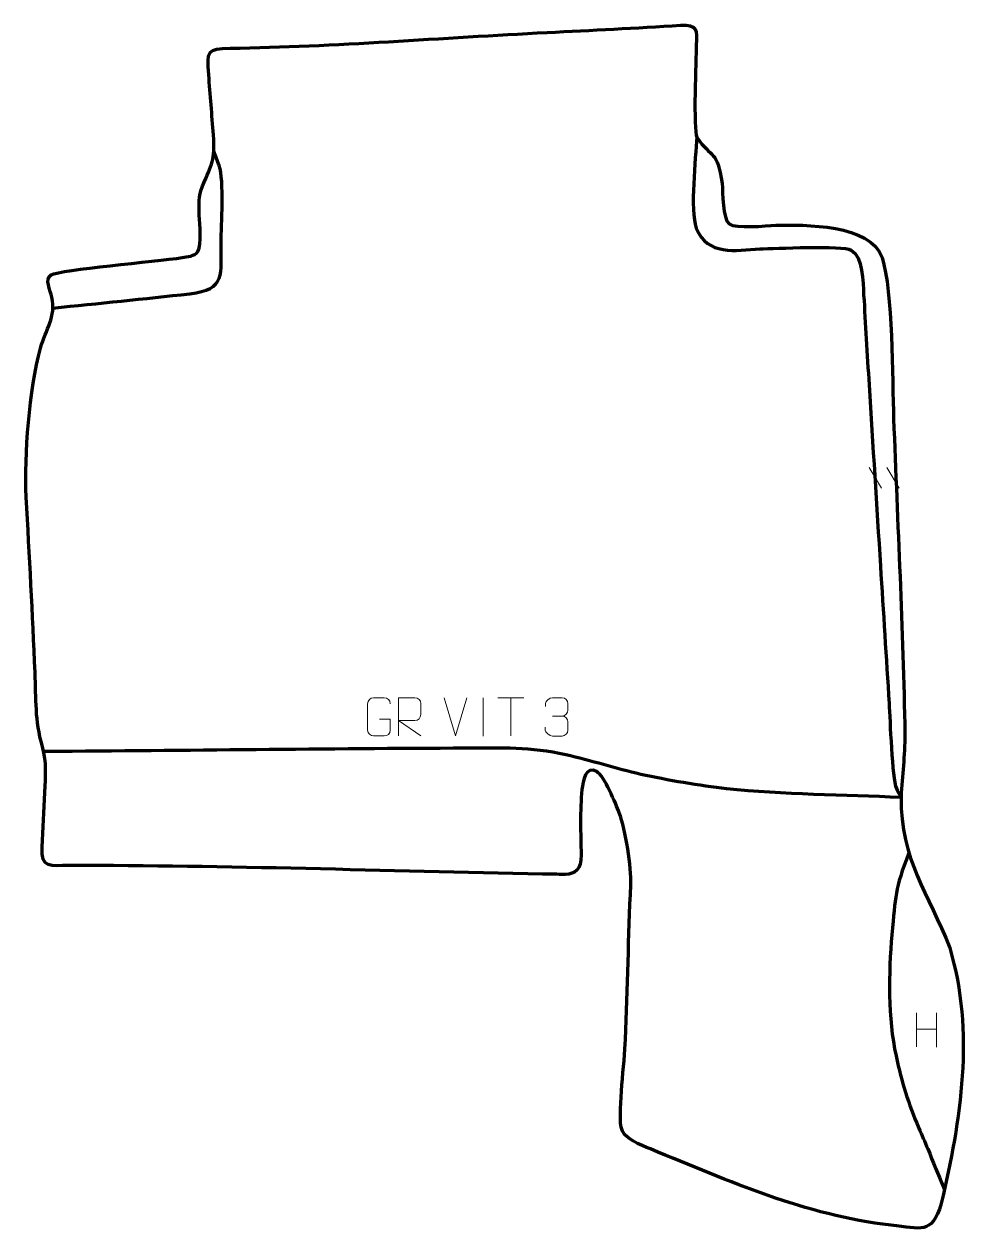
# Model space of a CAD drawing. Header units: millimetres. Extents: x -496 to 125, y -26 to 765.
import ezdxf

# ---------------------------------------------------------------- set-up
doc = ezdxf.new("R2010")
doc.units = ezdxf.units.MM
doc.header["$MEASUREMENT"] = 0
doc.layers.add('layer 2', color=7, linetype='Continuous')
doc.layers.add('layer 3', color=7, linetype='Continuous')

msp = doc.modelspace()

# ---------------------------------------------------------------- linework, layer by layer
at = {"layer": 'layer 2', "color": 140, "lineweight": 158}
for points, knots in [([(-56.8691, 691.3852), (-57.6301, 677.3142), (-61.3885, 643.9178), (-57.1825, 631.952), (-57.1825, 631.952), (-49.9692, 613.7188), (-31.6789, 617.4642), (-15.5841, 618.3337), (-15.5841, 618.3337), (-6.2815, 618.7616), (38.3776, 620.6845), (43.897, 617.6443), (43.897, 617.6443), (51.8642, 613.2557), (51.5082, 596.6082), (52.0645, 588.3941), (52.0645, 588.3941), (52.7135, 578.8111), (53.1513, 569.2291), (53.7107, 559.6423), (53.7107, 559.6423), (54.3384, 549.6548), (54.9661, 539.6674), (55.5938, 529.6799), (55.5938, 529.6799), (58.0732, 490.2295), (60.5527, 450.7792), (63.0321, 411.3288), (63.0321, 411.3288), (64.9152, 381.3664), (66.7983, 351.4041), (68.6814, 321.4418), (68.6814, 321.4418), (69.2978, 311.2783), (70.5363, 272.7823), (73.4637, 265.9709), (73.4637, 265.9709), (74.2679, 264.0997), (75.4112, 262.3252), (76.5053, 260.6116)], [0, 0, 0, 0, 0.09090909, 0.09090909, 0.09090909, 0.09090909, 0.18181818, 0.18181818, 0.18181818, 0.18181818, 0.27272727, 0.27272727, 0.27272727, 0.27272727, 0.36363636, 0.36363636, 0.36363636, 0.36363636, 0.45454545, 0.45454545, 0.45454545, 0.45454545, 0.54545455, 0.54545455, 0.54545455, 0.54545455, 0.63636364, 0.63636364, 0.63636364, 0.63636364, 0.72727273, 0.72727273, 0.72727273, 0.72727273, 0.81818182, 0.81818182, 0.81818182, 0.81818182, 1, 1, 1, 1]), ([(-477.1914, 579.7203), (-447.4114, 582.8957), (-417.5689, 585.6946), (-387.8203, 589.1275), (-387.8203, 589.1275), (-364.0892, 591.8659), (-367.4515, 602.0098), (-367.4653, 622.2722), (-367.4653, 622.2722), (-367.3519, 634.3111), (-365.3286, 662.7137), (-368.6459, 672.7643), (-368.6459, 672.7643), (-369.6784, 675.8922), (-370.9722, 679.0578), (-372.1639, 682.1374)], [0, 0, 0, 0, 0.2, 0.2, 0.2, 0.2, 0.4, 0.4, 0.4, 0.4, 0.6, 0.6, 0.6, 0.6, 1, 1, 1, 1]), ([(76.4999, 260.1689), (39.1992, 261.8702), (-0.4708, 261.9017), (-37.3836, 265.8943), (-37.3836, 265.8943), (-54.7227, 267.7697), (-76.2416, 271.4969), (-93.3048, 275.2904), (-93.3048, 275.2904), (-109.8165, 278.9613), (-125.8582, 284.2972), (-142.4072, 288.0186), (-142.4072, 288.0186), (-165.3882, 293.1002), (-184.0932, 292.4522), (-207.3138, 292.3482), (-207.3138, 292.3482), (-298.7611, 291.9468), (-390.2984, 290.8328), (-481.7582, 290.1221), (-481.7582, 290.1221), (-481.7582, 290.1221), (-483.2563, 290.1105), (-483.2563, 290.1105)], [0, 0, 0, 0, 0.14285714, 0.14285714, 0.14285714, 0.14285714, 0.28571429, 0.28571429, 0.28571429, 0.28571429, 0.42857143, 0.42857143, 0.42857143, 0.42857143, 0.57142857, 0.57142857, 0.57142857, 0.57142857, 0.71428571, 0.71428571, 0.71428571, 0.71428571, 1, 1, 1, 1]), ([(81.5743, 224.0516), (72.2026, 199.7815), (73.0036, 196.0205), (70.5054, 170.5717), (70.5054, 170.5717), (68.2904, 145.7533), (67.8448, 115.7929), (73.1952, 91.4491), (73.1952, 91.4491), (77.0998, 73.6837), (80.9046, 61.041), (88.0964, 44.3152), (88.0964, 44.3152), (90.0325, 39.8127), (91.9968, 35.3344), (93.8756, 30.8065), (93.8756, 30.8065), (97.3259, 22.4192), (100.7762, 14.032), (104.2265, 5.6447), (104.2265, 5.6447), (104.2265, 5.6447), (104.8016, 4.2468), (104.8016, 4.2468)], [0, 0, 0, 0, 0.14285714, 0.14285714, 0.14285714, 0.14285714, 0.28571429, 0.28571429, 0.28571429, 0.28571429, 0.42857143, 0.42857143, 0.42857143, 0.42857143, 0.57142857, 0.57142857, 0.57142857, 0.57142857, 0.71428571, 0.71428571, 0.71428571, 0.71428571, 1, 1, 1, 1])]:
    msp.add_open_spline(points, degree=3, knots=knots, dxfattribs=at)
at = {"layer": 'layer 3', "color": 242, "lineweight": 158}
msp.add_open_spline([(-142.6427, 209.9223), (-136.4937, 210.2656), (-132.2808, 212.7678), (-132.411, 222.6819), (-132.411, 222.6819), (-132.5927, 236.5107), (-133.2663, 251.7037), (-131.8771, 265.3626), (-131.8771, 265.3626), (-131.302, 271.0175), (-129.2433, 281.1471), (-122.1815, 277.0803), (-122.1815, 277.0803), (-117.1004, 274.1542), (-109.7719, 255.984), (-107.5131, 250.2364), (-107.5131, 250.2364), (-103.1429, 239.1164), (-99.5709, 214.335), (-100.0086, 203.1751), (-100.0086, 203.1751), (-101.3277, 169.5367), (-102.2364, 135.7408), (-103.3484, 102.0792), (-103.3484, 102.0792), (-104.0669, 86.7318), (-108.0342, 57.4844), (-106.3276, 44.9512), (-106.3276, 44.9512), (-105.3228, 37.5719), (-93.221, 33.1333), (-87.1923, 30.6686), (-87.1923, 30.6686), (-34.8911, 9.2862), (13.1036, -12.4671), (69.9998, -19.1798), (69.9998, -19.1798), (89.6308, -20.9268), (96.304, -26.021), (102.6754, -4.9182), (102.6754, -4.9182), (115.5623, 49.4136), (124.603, 107.3033), (108.2489, 161.8987), (108.2489, 161.8987), (94.4725, 197.9007), (75.9304, 219.1005), (76.5053, 260.6116), (76.5053, 260.6116), (77.2196, 274.7839), (79.0117, 287.0491), (78.9524, 301.6786), (78.9524, 301.6786), (77.8579, 370.053), (74.1236, 439.0281), (71.6329, 507.4293), (71.6329, 507.4293), (70.6874, 533.6029), (71.253, 590.6058), (64.0665, 612.7252), (64.0665, 612.7252), (56.5416, 634.7667), (13.6633, 634.1982), (-5.3444, 633.8247), (-5.3444, 633.8247), (-11.7424, 633.5877), (-31.4152, 631.4104), (-35.8077, 634.6965), (-35.8077, 634.6965), (-39.9249, 637.7766), (-39.7866, 655.6041), (-40.3797, 661.0268), (-40.3797, 661.0268), (-43.312, 683.4518), (-47.2232, 677.0106), (-56.8691, 691.3852), (-56.8691, 691.3852), (-59.1664, 696.0437), (-57.4652, 742.4633), (-57.1723, 751.3075), (-57.1723, 751.3075), (-56.7808, 761.5644), (-56.3131, 765.1008), (-67.4652, 764.4068), (-67.4652, 764.4068), (-96.5015, 762.5996), (-125.5247, 761.1943), (-154.5793, 759.7181), (-154.5793, 759.7181), (-222.7813, 756.2527), (-293.3337, 750.591), (-361.3956, 749.3705), (-361.3956, 749.3705), (-376.7939, 749.16), (-376.5579, 747.9156), (-375.4628, 732.1362), (-375.4628, 732.1362), (-374.5504, 718.9912), (-373.3781, 705.8777), (-372.4179, 692.7715), (-372.4179, 692.7715), (-371.1606, 675.6083), (-373.4921, 674.3635), (-379.4958, 659.3598), (-379.4958, 659.3598), (-382.1599, 652.702), (-381.9745, 647.3172), (-381.6786, 640.2359), (-381.6786, 640.2359), (-381.3721, 634.292), (-380.1106, 621.8583), (-382.5009, 616.6817), (-382.5009, 616.6817), (-384.4582, 613.5806), (-389.5607, 613.2503), (-392.9037, 612.7244), (-392.9037, 612.7244), (-410.1186, 610.0113), (-472.1405, 605.0097), (-478.4284, 601.4041), (-478.4284, 601.4041), (-482.8439, 598.8722), (-478.7921, 591.2543), (-477.8358, 586.8956), (-477.8358, 586.8956), (-474.9979, 573.961), (-481.8911, 565.9079), (-485.2418, 553.6334), (-485.2418, 553.6334), (-492.6931, 526.3361), (-495.9371, 483.9788), (-494.6027, 456.2527), (-494.6027, 456.2527), (-492.5147, 418.0631), (-490.5044, 380.0082), (-488.8691, 341.7866), (-488.8691, 341.7866), (-488.1212, 324.0749), (-488.9726, 311.0086), (-484.1078, 293.4391), (-484.1078, 293.4391), (-480.9319, 282.3662), (-482.0837, 274.7992), (-482.5214, 263.3871), (-482.5214, 263.3871), (-482.976, 251.5306), (-483.5697, 239.6324), (-484.2898, 227.7866), (-484.2898, 227.7866), (-485.1768, 213.454), (-478.8768, 215.7286), (-466.5392, 215.7424), (-466.5392, 215.7424), (-363.9774, 215.8574), (-260.355, 212.0549), (-157.6356, 210.1939), (-157.6356, 210.1939), (-152.638, 210.1034), (-147.6403, 210.0128), (-142.6427, 209.9223)], degree=3, knots=[0, 0, 0, 0, 0.02439024, 0.02439024, 0.02439024, 0.02439024, 0.04878049, 0.04878049, 0.04878049, 0.04878049, 0.07317073, 0.07317073, 0.07317073, 0.07317073, 0.09756098, 0.09756098, 0.09756098, 0.09756098, 0.12195122, 0.12195122, 0.12195122, 0.12195122, 0.14634146, 0.14634146, 0.14634146, 0.14634146, 0.17073171, 0.17073171, 0.17073171, 0.17073171, 0.19512195, 0.19512195, 0.19512195, 0.19512195, 0.2195122, 0.2195122, 0.2195122, 0.2195122, 0.24390244, 0.24390244, 0.24390244, 0.24390244, 0.26829268, 0.26829268, 0.26829268, 0.26829268, 0.29268293, 0.29268293, 0.29268293, 0.29268293, 0.31707317, 0.31707317, 0.31707317, 0.31707317, 0.34146341, 0.34146341, 0.34146341, 0.34146341, 0.36585366, 0.36585366, 0.36585366, 0.36585366, 0.3902439, 0.3902439, 0.3902439, 0.3902439, 0.41463415, 0.41463415, 0.41463415, 0.41463415, 0.43902439, 0.43902439, 0.43902439, 0.43902439, 0.46341463, 0.46341463, 0.46341463, 0.46341463, 0.48780488, 0.48780488, 0.48780488, 0.48780488, 0.51219512, 0.51219512, 0.51219512, 0.51219512, 0.53658537, 0.53658537, 0.53658537, 0.53658537, 0.56097561, 0.56097561, 0.56097561, 0.56097561, 0.58536585, 0.58536585, 0.58536585, 0.58536585, 0.6097561, 0.6097561, 0.6097561, 0.6097561, 0.63414634, 0.63414634, 0.63414634, 0.63414634, 0.65853659, 0.65853659, 0.65853659, 0.65853659, 0.68292683, 0.68292683, 0.68292683, 0.68292683, 0.70731707, 0.70731707, 0.70731707, 0.70731707, 0.73170732, 0.73170732, 0.73170732, 0.73170732, 0.75609756, 0.75609756, 0.75609756, 0.75609756, 0.7804878, 0.7804878, 0.7804878, 0.7804878, 0.80487805, 0.80487805, 0.80487805, 0.80487805, 0.82926829, 0.82926829, 0.82926829, 0.82926829, 0.85365854, 0.85365854, 0.85365854, 0.85365854, 0.87804878, 0.87804878, 0.87804878, 0.87804878, 0.90243902, 0.90243902, 0.90243902, 0.90243902, 0.92682927, 0.92682927, 0.92682927, 0.92682927, 0.95121951, 0.95121951, 0.95121951, 0.95121951, 1, 1, 1, 1], dxfattribs=at)
at = {"layer": 'layer 3', "color": 250, "lineweight": 9}
for points in [[(55.5694, 475.5971), (55.5694, 475.5971), (63.6826, 462.1164), (63.6826, 462.1164)], [(67.2034, 475.5971), (67.2034, 475.5971), (75.3166, 462.1164), (75.3166, 462.1164)], [(-214.3672, 300.3268), (-214.3672, 300.3268), (-221.689, 325.2804), (-221.689, 325.2804)], [(-207.0453, 325.2804), (-207.0453, 325.2804), (-214.3671, 300.3268), (-214.3671, 300.3268)], [(-196.3671, 325.2907), (-196.3671, 325.2907), (-196.3671, 300.3166), (-196.3671, 300.3166)], [(-186.8607, 325.2569), (-186.8607, 325.2569), (-169.8735, 325.2569), (-169.8735, 325.2569)], [(-178.3669, 300.3269), (-178.3669, 300.3269), (-178.3669, 325.2804), (-178.3669, 325.2804)], [(-151.022, 313.3509), (-151.022, 313.3509), (-144.8256, 313.3509), (-144.8256, 313.3509)], [(86.4693, 119.4479), (86.4693, 119.4479), (86.4693, 97.2552), (86.4693, 97.2552)], [(99.585, 119.4479), (99.585, 119.4479), (99.585, 97.0976), (99.585, 97.0976)], [(86.4868, 108.8055), (86.4868, 108.8055), (99.585, 108.8055), (99.585, 108.8055)]]:
    msp.add_open_spline(points, degree=3, dxfattribs=at)
for points, knots in [([(-264.1122, 311.3126), (-264.1122, 311.3126), (-256.9441, 311.3126), (-256.9441, 311.3126), (-256.9441, 311.3126), (-256.9441, 311.3126), (-256.9441, 304.1445), (-256.9441, 304.1445), (-256.9441, 304.1445), (-257.0838, 301.8211), (-258.761, 300.3415), (-260.9088, 300.3307), (-260.9088, 300.3307), (-263.2406, 300.3311), (-265.5726, 300.3311), (-267.9041, 300.3307), (-267.9041, 300.3307), (-269.829, 300.2253), (-271.8012, 302.1098), (-271.79, 304.1271), (-271.79, 304.1271), (-271.7896, 309.8972), (-271.7896, 315.6669), (-271.79, 321.4362), (-271.79, 321.4362), (-271.7858, 323.5743), (-270.039, 325.2935), (-267.8867, 325.2801), (-267.8867, 325.2801), (-265.561, 325.2801), (-263.2349, 325.2801), (-260.9088, 325.2801), (-260.9088, 325.2801), (-258.9621, 325.3155), (-256.9707, 323.824), (-256.9441, 321.3863)], [0, 0, 0, 0, 0.1, 0.1, 0.1, 0.1, 0.2, 0.2, 0.2, 0.2, 0.3, 0.3, 0.3, 0.3, 0.4, 0.4, 0.4, 0.4, 0.5, 0.5, 0.5, 0.5, 0.6, 0.6, 0.6, 0.6, 0.7, 0.7, 0.7, 0.7, 0.8, 0.8, 0.8, 0.8, 1, 1, 1, 1]), ([(-251.6992, 300.3269), (-251.6992, 300.3269), (-251.6992, 325.2804), (-251.6992, 325.2804), (-251.6992, 325.2804), (-248.1044, 325.2804), (-244.5089, 325.2804), (-240.9137, 325.2804), (-240.9137, 325.2804), (-238.5884, 325.2427), (-237.0311, 323.7527), (-237.0352, 321.3863), (-237.0352, 321.3863), (-237.0356, 319.3508), (-237.0356, 316.2914), (-237.0352, 314.2554), (-237.0352, 314.2554), (-237.0417, 312.3799), (-238.854, 310.4381), (-240.8635, 310.419), (-240.8635, 310.419), (-240.8635, 310.419), (-251.6992, 310.419), (-251.6992, 310.419), (-251.6992, 310.419), (-251.6992, 310.419), (-237.0445, 300.3269), (-237.0445, 300.3269)], [0, 0, 0, 0, 0.125, 0.125, 0.125, 0.125, 0.25, 0.25, 0.25, 0.25, 0.375, 0.375, 0.375, 0.375, 0.5, 0.5, 0.5, 0.5, 0.625, 0.625, 0.625, 0.625, 0.75, 0.75, 0.75, 0.75, 1, 1, 1, 1]), ([(-155.7317, 319.5961), (-155.7317, 319.5961), (-155.7317, 321.4533), (-155.7317, 321.4533), (-155.7317, 321.4533), (-155.746, 323.1952), (-153.0815, 325.3133), (-151.0224, 325.2906), (-151.0224, 325.2906), (-148.9583, 325.2906), (-146.8943, 325.2906), (-144.8306, 325.2906), (-144.8306, 325.2906), (-142.6361, 325.2994), (-141.0378, 323.4526), (-140.9934, 321.5405), (-140.9934, 321.5405), (-140.9938, 320.1054), (-140.9938, 318.6703), (-140.9934, 317.2348), (-140.9934, 317.2348), (-141.042, 315.5813), (-142.6446, 313.3513), (-144.8429, 313.3613), (-144.8429, 313.3613), (-142.6392, 313.3501), (-141.0312, 311.5469), (-140.9772, 309.4874), (-140.9772, 309.4874), (-140.9776, 307.7027), (-140.9776, 305.918), (-140.9772, 304.1329), (-140.9772, 304.1329), (-140.9671, 302.0715), (-143.022, 300.3084), (-144.8429, 300.3165), (-144.8429, 300.3165), (-146.9082, 300.3168), (-148.9734, 300.3168), (-151.039, 300.3165), (-151.039, 300.3165), (-153.2076, 300.328), (-155.7386, 302.7282), (-155.7572, 304.19), (-155.7572, 304.19), (-155.7572, 304.19), (-155.7572, 306.0986), (-155.7572, 306.0986)], [0, 0, 0, 0, 0.07692308, 0.07692308, 0.07692308, 0.07692308, 0.15384615, 0.15384615, 0.15384615, 0.15384615, 0.23076923, 0.23076923, 0.23076923, 0.23076923, 0.30769231, 0.30769231, 0.30769231, 0.30769231, 0.38461538, 0.38461538, 0.38461538, 0.38461538, 0.46153846, 0.46153846, 0.46153846, 0.46153846, 0.53846154, 0.53846154, 0.53846154, 0.53846154, 0.61538462, 0.61538462, 0.61538462, 0.61538462, 0.69230769, 0.69230769, 0.69230769, 0.69230769, 0.76923077, 0.76923077, 0.76923077, 0.76923077, 0.84615385, 0.84615385, 0.84615385, 0.84615385, 1, 1, 1, 1])]:
    msp.add_open_spline(points, degree=3, knots=knots, dxfattribs=at)

doc.saveas('drawing.dxf')
